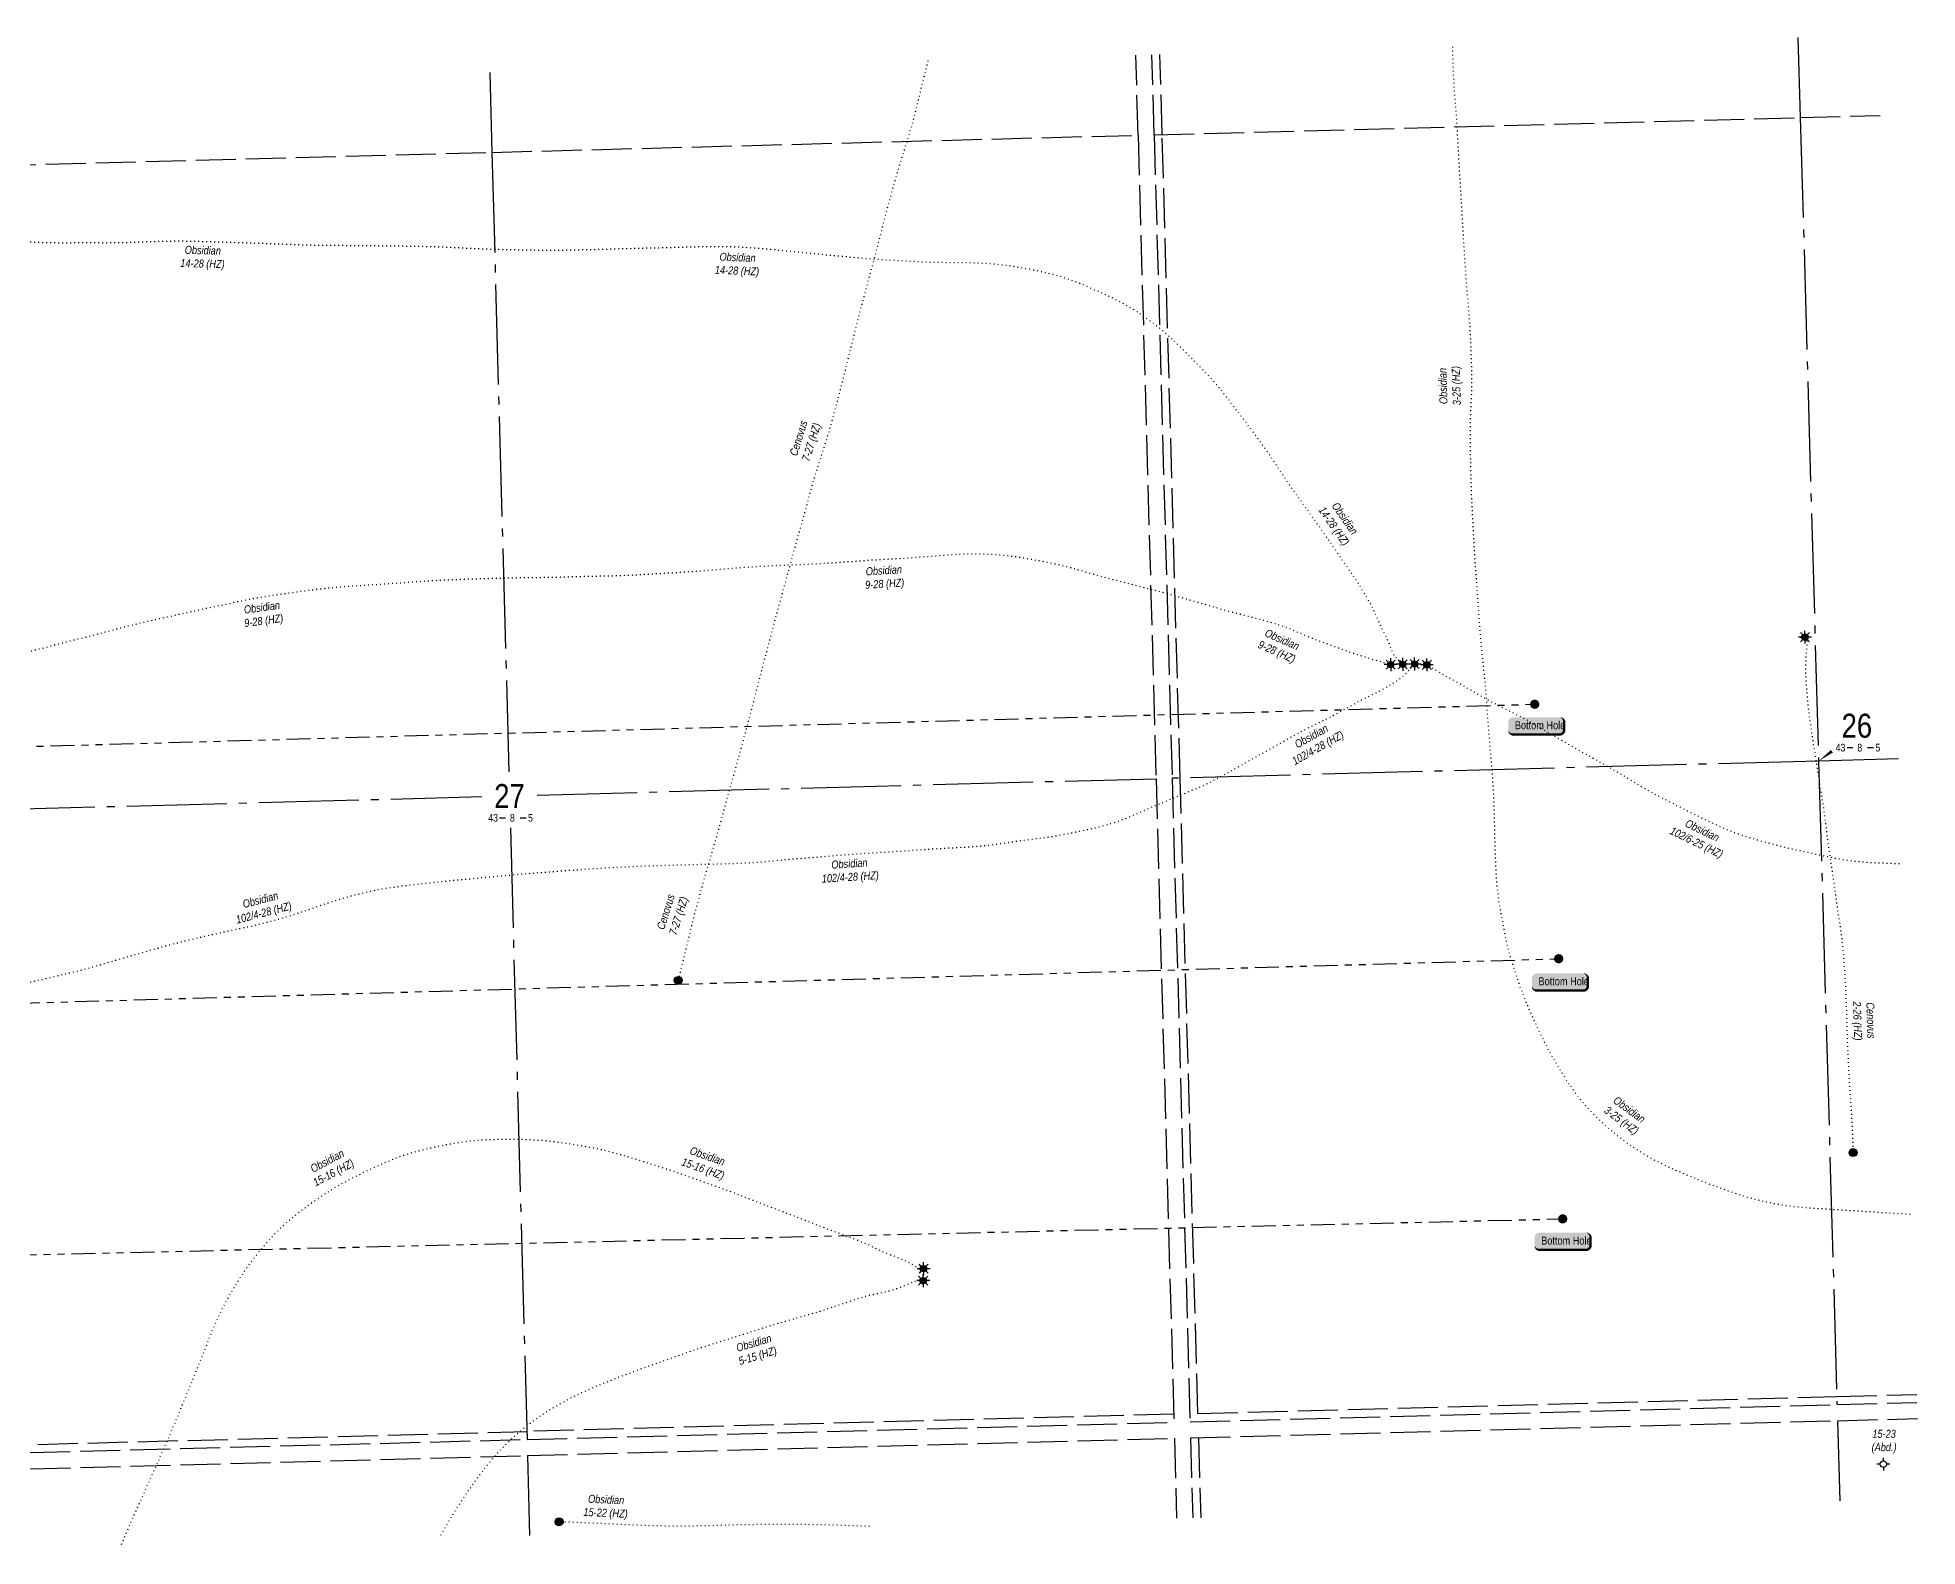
# Model space of a CAD drawing. Extents: x 621399 to 636927, y 5840575 to 5849274.
# Drawn here: x 629248 to 631597, y 5843585 to 5845470 of the extents above; entities that cross this region are included whole.
import ezdxf
from ezdxf.enums import TextEntityAlignment as Align

# ---------------------------------------------------------------- set-up
doc = ezdxf.new("R2010")
doc.units = 0
doc.header["$LTSCALE"] = 5
for name, pattern in [('foc-DOT', [1, 0.2, -0.8]), ('foc-DRILLPATH', [14.75, 6, -1.75, 1.75, -1.75, 1.75, -1.75]), ('foc-QUARTERLINE', [33, 25, -3, 2, -3]), ('foc-UNSURVEYED', [12.5, 10, -2.5])]:
    doc.linetypes.add(name, pattern=pattern)
for name, color, linetype in [('10', 1, 'Continuous'), ('9', 3, 'Continuous'), ('AS-DRILL', 8, 'foc-DOT'), ('AS-DRILL-T', 8, 'Continuous'), ('C-WS-S', 8, 'Continuous'), ('CG-NOTES', 7, 'Continuous'), ('F-WS-S', 8, 'Continuous'), ('L-MON', 1, 'Continuous'), ('L-QSEC', 8, 'foc-QUARTERLINE'), ('L-SECLBL', 7, 'Continuous'), ('L-USEC', 7, 'foc-UNSURVEYED'), ('P-PDRILLPATH', 12, 'foc-DRILLPATH')]:
    doc.layers.add(name, color=color, linetype=linetype)
doc.styles.add('80', font='ARIALN.TTF', dxfattribs={"height": 10})
doc.styles.add('80CG', font='ARIALN.TTF', dxfattribs={"height": 10})
doc.styles.add('80L', font='ARIALN.TTF', dxfattribs={"height": 10})
doc.styles.add('SIMPLEX', font='ARIALN.TTF')

# ---------------------------------------------------------------- blocks, each defined once
blk = doc.blocks.new('plbh')
at = {"layer": 'L-MON'}
h = blk.add_hatch(color=255, dxfattribs=at)
h.dxf.hatch_style = 1
edge = h.paths.add_edge_path()
edge.add_arc((0, 0), 1.16, 0, 360)
h = blk.add_hatch(color=256, dxfattribs=at)
h.dxf.hatch_style = 1
h.paths.add_polyline_path([(-0.96, 0, 1), (0.96, 0, 1)])
h.paths.add_polyline_path([(0.91, 0, -1), (-0.91, 0, -1)], flags=16)
h.paths.add_polyline_path([(0.45, 0, -1), (-0.45, 0, -1)], flags=0)
h = blk.add_hatch(color=256, dxfattribs=at)
h.dxf.hatch_style = 1
h.paths.add_polyline_path([(-0.45, 0, 1), (0.45, 0, 1)])
h.paths.add_polyline_path([(0.4, 0, -1), (-0.4, 0, -1)], flags=16)
at = {"layer": 'L-MON', "color": 240}
for radius in [0.96, 0.91, 0.45, 0.4]:
    blk.add_circle((0, 0), radius, dxfattribs=at)
blk = doc.blocks.new('*U66')
h = blk.add_hatch(color=255)
edge = h.paths.add_edge_path()
edge.add_line((-29, -11.5), (29, -11.5))
edge.add_arc((29, -5.5), 6, 270, 360)
edge.add_line((35, -5.5), (35, 4))
edge.add_arc((29, 4), 6, 0, 90)
edge.add_line((29, 10), (-29, 10))
edge.add_arc((-29, 4), 6, 90, 180)
edge.add_line((-35, 4), (-35, -5.5))
edge.add_arc((-29, -5.5), 6, 180, 270)
at = {"color": 14, "flags": 128}
blk.add_lwpolyline([(-29, -11.5, 3, 3, 0), (29, -11.5, 3, 3, 0.414214), (35, -5.5, 3, 3, 0), (35, 4, 3, 0, 0.414214), (29, 10, 0, 0, 0), (-29, 10, 0, 0, 0.414214), (-35, 4, 0, 0, 0), (-35, -5.5, 0, 3, 0.414214)], format="xyseb", close=True, dxfattribs=at)
at = {"color": 14, "style": '80'}
blk.add_attdef('ENTER_TEXT_001', (-26.8, -4.9), '', height=10, dxfattribs=at)
blk = doc.blocks.new('L-SECLBL')
at = {"layer": '9', "color": 7}
for p, q in [((-5.1, -27.8), (-12.3, -27.8)), ((20.7, -27.8), (13.5, -27.8))]:
    blk.add_line(p, q, dxfattribs=at)
at = {"layer": '10', "color": 2, "style": 'SIMPLEX'}
blk.add_attdef('SEC', text='', height=30, dxfattribs=at).set_placement((0, 0), align=Align.MIDDLE)
at = {"layer": '10', "color": 5, "style": '80L'}
blk.add_attdef('TWP', text='', height=9.5, dxfattribs=at).set_placement((-14.4, -27.4), align=Align.MIDDLE_RIGHT)
blk.add_attdef('RGE', text='', height=9.5, dxfattribs=at).set_placement((3.6, -27.4), align=Align.MIDDLE_CENTER)
blk.add_attdef('MER', text='', height=9.5, dxfattribs=at).set_placement((23.2, -27.4), align=Align.MIDDLE_LEFT)
blk = doc.blocks.new('BH-Existing')
at = {"layer": 'AS-DRILL-T'}
h = blk.add_hatch(color=256, dxfattribs=at)
h.dxf.hatch_style = 1
edge = h.paths.add_edge_path()
edge.add_arc((0, 0), 0.5, 0, 360)
blk.add_circle((0, 0), 0.5, dxfattribs=at)
blk = doc.blocks.new('GABD')
for p, q in [((-0.81, 0), (-1.62, 0)), ((0, 0.81), (0, 1.62)), ((1.62, 0), (0.81, 0)), ((0, -0.81), (0, -1.62))]:
    blk.add_line(p, q)
blk.add_circle((0, 0), 0.8)
blk = doc.blocks.new('GAS')
h = blk.add_hatch(color=255)
h.dxf.hatch_style = 1
edge = h.paths.add_edge_path()
edge.add_arc((0, 0), 0.9, 0, 360)
for p, q in [((-0.81, 0), (-1.62, 0)), ((-0.57, 0.57), (-1.14, 1.14)), ((0, 0.81), (0, 1.62)), ((0.57, 0.57), (1.14, 1.14)), ((1.62, 0), (0.81, 0)), ((-0.57, -0.57), (-1.14, -1.14)), ((0, -0.81), (0, -1.62)), ((1.14, -1.14), (0.57, -0.57))]:
    blk.add_line(p, q)
blk.add_circle((0, 0), 0.8)

msp = doc.modelspace()

# ---------------------------------------------------------------- linework, layer by layer
at = {"layer": 'AS-DRILL', "flags": 128}
for points in [[(631016.275, 5845458.499), (631016.4, 5845449.501), (631016.629, 5845440.254), (631016.932, 5845430.508), (631017.277, 5845421.074), (631017.744, 5845411.553), (631018.431, 5845401.998), (631019.26, 5845392.437), (631020.107, 5845382.897), (631020.875, 5845373.344), (631021.994, 5845354.117), (631022.98, 5845334.967), (631024.068, 5845315.769), (631025.178, 5845296.512), (631026.426, 5845277.299), (631027.527, 5845258.372), (631027.546, 5845258.042), (631028.556, 5845238.772), (631029.716, 5845219.516), (631030.925, 5845200.252), (631032.154, 5845181.018), (631033.552, 5845161.849), (631035.287, 5845142.769), (631036.862, 5845123.694), (631038.079, 5845104.54), (631038.942, 5845085.496), (631039.683, 5845066.209), (631040.277, 5845047.128), (631040.007, 5845027.854), (631039.153, 5845008.684), (631038.362, 5844989.426), (631038.178, 5844970.304), (631038.459, 5844950.994), (631038.779, 5844931.706), (631039.299, 5844912.413), (631040.017, 5844893.216), (631040.978, 5844873.914), (631042.047, 5844854.676), (631043.001, 5844835.605), (631044.148, 5844816.449), (631045.557, 5844797.21), (631046.964, 5844778.071), (631048.264, 5844758.819), (631049.573, 5844739.587), (631051.102, 5844720.332), (631052.89, 5844701.143), (631054.895, 5844682.06), (631056.893, 5844662.887), (631058.402, 5844643.66), (631059.657, 5844624.577), (631061.094, 5844605.439), (631062.658, 5844586.374), (631064.441, 5844567.366), (631066.008, 5844548.211), (631067.137, 5844528.974), (631067.956, 5844509.749), (631068.503, 5844490.587), (631068.902, 5844471.351), (631069.336, 5844452.266), (631070.157, 5844432.961), (631071.387, 5844413.687), (631073.532, 5844394.618), (631076.816, 5844375.59), (631080.28, 5844356.596), (631084.012, 5844337.66), (631088.976, 5844319.007), (631094.815, 5844300.948), (631101, 5844283.048), (631107.796, 5844265.485), (631115.345, 5844248.192), (631123.001, 5844231.392), (631131.428, 5844214.183), (631140.469, 5844197.561), (631149.91, 5844181.36), (631159.922, 5844165.444), (631170.63, 5844150.117), (631182.489, 5844135.471), (631195.394, 5844121.724), (631209.155, 5844108.891), (631223.816, 5844096.822), (631239.003, 5844085.647), (631255.05, 5844075.196), (631271.504, 5844066.006), (631288.449, 5844057.87), (631305.707, 5844050.393), (631323.209, 5844043.162), (631340.961, 5844036.278), (631358.694, 5844029.734), (631376.585, 5844023.634), (631394.549, 5844018.536), (631413.09, 5844014.275), (631431.455, 5844010.999), (631449.962, 5844008.757), (631468.878, 5844007.336), (631487.785, 5844006.196), (631506.433, 5844005.048), (631525.003, 5844003.828), (631543.581, 5844002.639), (631562.189, 5844001.5), (631580.836, 5844000.362), (631589.931, 5843999.771)], [(630360.76, 5845441.08), (630358.889, 5845433.467), (630356.618, 5845424.143), (630354.355, 5845414.919), (630352.079, 5845405.805), (630349.816, 5845396.58), (630347.553, 5845387.356), (630345.318, 5845378.223), (630343.004, 5845369.017), (630340.442, 5845359.765), (630337.763, 5845350.76), (630334.976, 5845341.682), (630332.128, 5845332.612), (630329.301, 5845323.553), (630326.518, 5845314.685), (630323.67, 5845305.635), (630320.983, 5845296.53), (630318.381, 5845287.297), (630315.833, 5845278.255), (630313.308, 5845269.094), (630310.803, 5845259.933), (630308.329, 5845250.753), (630305.924, 5845241.566), (630303.503, 5845232.277), (630301.137, 5845223.18), (630298.773, 5845213.983), (630296.419, 5845204.777), (630294.035, 5845195.579), (630291.601, 5845186.401), (630289.127, 5845177.231), (630286.682, 5845168.052), (630284.208, 5845158.882), (630281.683, 5845149.721), (630279.208, 5845140.551), (630276.754, 5845131.372), (630274.36, 5845122.185), (630272.006, 5845112.978), (630269.652, 5845103.781), (630267.329, 5845094.586), (630265.073, 5845085.472), (630262.792, 5845076.147), (630260.536, 5845067.033), (630258.233, 5845057.818), (630255.92, 5845048.603), (630253.586, 5845039.397), (630251.212, 5845030.2), (630248.808, 5845021.012), (630246.394, 5845011.824), (630243.997, 5845002.736), (630241.513, 5844993.566), (630238.935, 5844984.533), (630236.208, 5844975.437), (630233.441, 5844966.349), (630230.624, 5844957.27), (630227.736, 5844948.219), (630224.848, 5844939.178), (630221.997, 5844930.219), (630219.112, 5844921.068), (630216.385, 5844911.971), (630213.828, 5844902.919), (630211.323, 5844893.759), (630208.858, 5844884.589), (630206.374, 5844875.419), (630203.809, 5844866.267), (630201.294, 5844857.106), (630198.773, 5844848.155), (630196.147, 5844839.031), (630193.582, 5844829.889), (630191.098, 5844820.719), (630188.633, 5844811.56), (630186.118, 5844802.409), (630183.57, 5844793.367), (630181.014, 5844784.225), (630178.492, 5844774.974), (630176.014, 5844765.914), (630173.509, 5844756.764), (630171.055, 5844747.584), (630168.59, 5844738.415), (630166.123, 5844729.345), (630163.648, 5844720.176), (630161.275, 5844710.979), (630158.881, 5844701.781), (630156.406, 5844692.611), (630153.982, 5844683.423), (630151.568, 5844674.245), (630149.181, 5844665.157), (630146.78, 5844655.859), (630144.433, 5844646.763), (630142.039, 5844637.575), (630139.598, 5844628.296), (630137.173, 5844619.118), (630134.739, 5844609.949), (630132.264, 5844600.779), (630129.777, 5844591.709), (630127.282, 5844582.549), (630124.852, 5844573.581), (630122.395, 5844564.501), (630119.88, 5844555.34), (630117.315, 5844546.198), (630114.739, 5844537.066), (630112.153, 5844527.943), (630109.598, 5844518.801), (630107.093, 5844509.651), (630104.628, 5844500.481), (630102.114, 5844491.32), (630099.525, 5844482.287), (630096.882, 5844473.063), (630094.307, 5844463.921), (630091.746, 5844454.989), (630089.316, 5844446.74), (630086.647, 5844437.735), (630083.941, 5844428.639), (630081.257, 5844419.424), (630078.73, 5844410.373), (630076.225, 5844401.212), (630073.72, 5844392.062), (630071.194, 5844382.911), (630068.767, 5844373.842), (630066.476, 5844364.547), (630064.29, 5844355.435), (630062.027, 5844346.221), (630059.703, 5844337.025), (630057.439, 5844327.821), (630055.195, 5844318.638), (630052.988, 5844309.555), (630048.84, 5844291.947)], [(630954.036, 5844686.892), (630954.036, 5844686.902), (630954.373, 5844688.122), (630954.544, 5844688.476), (630955.265, 5844689.196), (630955.949, 5844689.404), (630956.568, 5844689.441), (630957.086, 5844689.175), (630957.363, 5844688.532), (630957.145, 5844687.346), (630956.772, 5844685.985), (630956.386, 5844684.695), (630955.934, 5844683.652), (630955.394, 5844683.267), (630954.714, 5844683.629), (630953.89, 5844684.527), (630953.026, 5844685.764), (630952.38, 5844687.087), (630951.975, 5844688.027), (630951.601, 5844688.897), (630951.036, 5844690.563), (630951.162, 5844691.456), (630951.906, 5844691.686), (630952.572, 5844691.484), (630953.056, 5844691.347), (630953.377, 5844691.296), (630953.584, 5844691.412), (630953.71, 5844691.565), (630953.779, 5844691.617), (630954.163, 5844691.837), (630954.251, 5844691.56), (630953.967, 5844690.962), (630953.9, 5844690.84), (630953.565, 5844690.281), (630953.175, 5844689.91), (630952.658, 5844689.776), (630952.098, 5844689.771), (630951.939, 5844689.747), (630951.869, 5844689.715), (630951.78, 5844689.692), (630951.76, 5844689.702), (630951.599, 5844689.727), (630951.275, 5844689.859), (630950.799, 5844690.096), (630950.789, 5844690.096), (630950.177, 5844690.509), (630949.43, 5844691.139), (630948.596, 5844692.007), (630947.596, 5844693.131), (630946.461, 5844694.411), (630945.211, 5844695.858), (630943.927, 5844697.504), (630942.695, 5844699.411), (630941.607, 5844701.532), (630940.676, 5844703.798), (630939.717, 5844706.353), (630938.662, 5844709.126), (630937.459, 5844712.185), (630936.1, 5844715.449), (630935.503, 5844716.814), (630934.579, 5844718.829), (630932.896, 5844722.235), (630931.072, 5844725.727), (630929.193, 5844729.368), (630927.297, 5844733.268), (630925.434, 5844737.43), (630923.585, 5844741.822), (630921.6, 5844746.46), (630919.408, 5844751.302), (630917.045, 5844756.211), (630914.416, 5844761.332), (630911.544, 5844766.576), (630908.448, 5844771.955), (630905.085, 5844777.576), (630901.499, 5844783.332), (630897.627, 5844789.289), (630893.612, 5844795.343), (630889.342, 5844801.621), (630884.897, 5844808.043), (630880.318, 5844814.632), (630875.727, 5844821.291), (630871.153, 5844828.05), (630866.558, 5844834.859), (630861.85, 5844841.755), (630857.083, 5844848.639), (630852.255, 5844855.571), (630847.315, 5844862.55), (630842.295, 5844869.518), (630837.183, 5844876.573), (630834.223, 5844880.644), (630831.917, 5844883.803), (630828.187, 5844888.945), (630819.149, 5844901.736), (630818.264, 5844903.012), (630813.972, 5844909.329), (630808.878, 5844916.865), (630803.75, 5844924.509), (630798.495, 5844932.421), (630793.219, 5844940.351), (630787.927, 5844948.161), (630782.434, 5844955.986), (630776.823, 5844963.758), (630771.171, 5844971.518), (630765.481, 5844979.268), (630759.792, 5844986.928), (630754.005, 5844994.544), (630748.271, 5845002.033), (630742.433, 5845009.658), (630736.586, 5845017.273), (630730.769, 5845024.899), (630724.802, 5845032.471), (630718.606, 5845039.687), (630712.092, 5845046.774), (630705.483, 5845053.729), (630698.875, 5845060.593), (630692.178, 5845067.465), (630685.453, 5845074.226), (630678.599, 5845080.974), (630671.705, 5845087.701), (630664.848, 5845094.198), (630657.622, 5845100.626), (630650.223, 5845106.779), (630642.732, 5845112.659), (630635.013, 5845118.453), (630627.151, 5845123.984), (630619.238, 5845129.202), (630611.09, 5845134.205), (630602.72, 5845138.911), (630594.22, 5845143.263), (630585.588, 5845147.292), (630576.799, 5845151.237), (630568.02, 5845155.162), (630559.224, 5845158.976), (630550.452, 5845162.641), (630541.634, 5845166.175), (630532.562, 5845169.442), (630523.473, 5845172.248), (630514.193, 5845174.729), (630504.891, 5845176.919), (630495.574, 5845178.889), (630486.262, 5845180.688), (630476.783, 5845182.384), (630467.337, 5845183.97), (630457.787, 5845185.333), (630438.607, 5845187.307), (630419.374, 5845188.279), (630400.307, 5845188.635), (630381.258, 5845188.732), (630362.081, 5845189.106), (630342.807, 5845190.087), (630323.682, 5845191.152), (630304.497, 5845192.165), (630285.503, 5845193.554), (630266.232, 5845195.196), (630247.277, 5845196.955), (630228.049, 5845198.858), (630208.822, 5845200.731), (630189.822, 5845202.68), (630170.756, 5845204.517), (630151.723, 5845206.214), (630132.519, 5845207.617), (630113.531, 5845208.396), (630094.538, 5845208.625), (630074.707, 5845208.39), (630055.584, 5845207.855), (630036.592, 5845207.293), (630017.318, 5845206.823), (629998.221, 5845206.479), (629979.037, 5845205.982), (629959.988, 5845205.328), (629940.654, 5845204.827), (629921.526, 5845204.482), (629902.291, 5845204.063), (629882.987, 5845203.943), (629863.721, 5845204.264), (629844.475, 5845204.606), (629825.236, 5845205.048), (629805.984, 5845205.629), (629786.834, 5845206.474), (629767.6, 5845207.466), (629748.432, 5845208.239), (629729.191, 5845208.761), (629710.045, 5845209.126), (629690.73, 5845209.405), (629671.568, 5845209.589), (629652.356, 5845209.772), (629633.084, 5845209.982), (629613.874, 5845210.065), (629594.671, 5845210.298), (629575.419, 5845210.869), (629556.192, 5845211.611), (629537.206, 5845212.31), (629518.091, 5845212.965), (629499.157, 5845213.615), (629480.726, 5845214.159), (629462.093, 5845214.747), (629443.403, 5845215.254), (629424.589, 5845215.507), (629405.877, 5845215.313), (629387.097, 5845214.707), (629368.431, 5845213.944), (629349.45, 5845213.362), (629330.584, 5845213.314), (629312.005, 5845213.413), (629293.07, 5845213.333), (629274.625, 5845213.276), (629255.618, 5845213.624), (629236.641, 5845214.393), (629218.013, 5845215.542), (629199.246, 5845217.036), (629180.655, 5845218.666), (629161.802, 5845220.389), (629143.052, 5845221.994), (629124.076, 5845223.444), (629105.471, 5845224.483), (629086.686, 5845225.557), (629068.036, 5845226.795), (629049.169, 5845227.537), (629030.553, 5845227.885), (629012.035, 5845228.287), (628993.191, 5845228.569), (628974.194, 5845228.557), (628955.727, 5845228.2), (628936.94, 5845227.813), (628918.265, 5845227.75), (628899.66, 5845227.699), (628880.727, 5845227.178), (628861.927, 5845226.192), (628843.138, 5845225.145), (628824.149, 5845224.483), (628805.191, 5845224.152), (628786.498, 5845224.009), (628767.484, 5845224.276), (628747.36, 5845224.894), (628729.372, 5845225.33), (628710.177, 5845225.623), (628691.178, 5845226.071), (628672.068, 5845226.937), (628652.931, 5845228.032), (628633.739, 5845228.975), (628614.478, 5845229.876), (628595.218, 5845230.728), (628576.07, 5845231.512), (628557.065, 5845232.19), (628537.79, 5845232.461), (628518.585, 5845232.403), (628499.415, 5845232.507), (628480.4, 5845232.805), (628461.082, 5845232.854), (628441.838, 5845232.726), (628422.955, 5845232.977), (628403.861, 5845233.593), (628384.849, 5845234.171), (628365.728, 5845234.676), (628346.451, 5845235.067), (628327.443, 5845235.485), (628308.21, 5845236.077), (628288.986, 5845236.709), (628269.811, 5845237.363), (628250.548, 5845237.954), (628231.295, 5845238.545), (628212.047, 5845239.337), (628192.938, 5845240.163), (628173.63, 5845240.923), (628154.372, 5845241.694), (628135.07, 5845242.284), (628115.771, 5845242.695), (628096.652, 5845242.799), (628078.131, 5845242.637)], [(630939.049, 5844686.488), (630939.059, 5844686.488), (630939.61, 5844686.453), (630940.496, 5844686.277), (630941.03, 5844685.751), (630940.967, 5844684.759), (630940.624, 5844683.749), (630939.853, 5844683.008), (630938.679, 5844682.787), (630937.56, 5844683.467), (630937.242, 5844684.139), (630937.574, 5844684.458), (630938.034, 5844684.83), (630938.515, 5844685.163), (630939, 5844685.346), (630939.607, 5844685.473), (630940.399, 5844685.784), (630940.685, 5844685.932), (630941.11, 5844686.103), (630941.438, 5844686.212), (630942.719, 5844686.567), (630943.047, 5844686.266), (630942.488, 5844685.47), (630942.023, 5844684.908), (630941.559, 5844684.325), (630941.123, 5844683.773), (630940.713, 5844683.402), (630940.389, 5844683.173), (630940.222, 5844683.059), (630940.193, 5844683.018), (630940.173, 5844683.017), (630940.104, 5844682.975), (630939.491, 5844683.099), (630938.675, 5844683.687), (630938.081, 5844684.561), (630937.458, 5844685.405), (630937.365, 5844685.522), (630937.241, 5844685.659), (630937.211, 5844685.678), (630936.905, 5844685.89), (630936.194, 5844686.281), (630935.241, 5844686.746), (630935.059, 5844686.821), (630933.59, 5844687.491), (630931.849, 5844688.265), (630929.896, 5844689.102), (630927.763, 5844689.925), (630925.473, 5844690.624), (630923.046, 5844691.209), (630920.48, 5844691.8), (630917.629, 5844692.513), (630914.544, 5844693.41), (630911.255, 5844694.452), (630907.762, 5844695.628), (630904.178, 5844696.832), (630900.485, 5844698.013), (630896.763, 5844699.134), (630895.644, 5844699.463), (630892.911, 5844700.3), (630888.904, 5844701.613), (630884.763, 5844703.062), (630880.449, 5844704.636), (630876.164, 5844706.251), (630871.95, 5844707.828), (630867.819, 5844709.318), (630863.627, 5844710.805), (630859.223, 5844712.387), (630854.473, 5844714.16), (630849.42, 5844716.054), (630844.095, 5844718.042), (630838.899, 5844720.042), (630833.506, 5844722.308), (630827.878, 5844724.777), (630822.036, 5844727.341), (630815.863, 5844729.965), (630809.393, 5844732.502), (630802.606, 5844734.9), (630795.42, 5844737.227), (630787.886, 5844739.495), (630780.125, 5844741.687), (630772.104, 5844743.832), (630764.005, 5844745.914), (630755.805, 5844748.014), (630747.556, 5844750.123), (630739.325, 5844752.272), (630731.06, 5844754.57), (630722.469, 5844757.099), (630721.611, 5844757.356), (630718.909, 5844758.164), (630701.918, 5844763.138), (630699.69, 5844763.778), (630692.714, 5844765.771), (630683.691, 5844768.379), (630674.597, 5844771.005), (630665.515, 5844773.541), (630656.375, 5844776.006), (630647.227, 5844778.4), (630638.242, 5844780.699), (630629.045, 5844783.062), (630619.817, 5844785.464), (630610.609, 5844787.857), (630601.342, 5844790.248), (630592.054, 5844792.639), (630582.745, 5844795.059), (630573.545, 5844797.542), (630564.291, 5844800.174), (630555.084, 5844802.917), (630545.867, 5844805.629), (630536.676, 5844808.143), (630527.351, 5844810.432), (630517.932, 5844812.509), (630508.477, 5844814.415), (630499.046, 5844816.192), (630489.566, 5844817.907), (630480.029, 5844819.531), (630470.466, 5844821.004), (630461.018, 5844822.27), (630451.428, 5844823.272), (630441.835, 5844823.973), (630432.33, 5844824.428), (630422.8, 5844824.651), (630413.137, 5844824.631), (630403.601, 5844824.354), (630394.012, 5844823.805), (630375.054, 5844822.384), (630355.844, 5844820.996), (630336.655, 5844819.608), (630317.441, 5844818.38), (630308.179, 5844817.941), (630289.183, 5844816.788), (630270.703, 5844815.44), (630252.03, 5844814.197), (630233.247, 5844812.92), (630214.48, 5844811.804), (630195.772, 5844811.11), (630177.124, 5844810.447), (630158.692, 5844809.511), (630139.706, 5844808.349), (630120.897, 5844806.971), (630102.133, 5844805.385), (630083.626, 5844803.916), (630064.747, 5844802.477), (630045.795, 5844801.186), (630026.896, 5844800.147), (630008.229, 5844799.063), (629989.243, 5844797.922), (629970.553, 5844797.288), (629951.706, 5844796.94), (629932.891, 5844796.483), (629914.189, 5844795.949), (629895.376, 5844795.422), (629876.727, 5844795.119), (629857.887, 5844794.882), (629838.629, 5844794.553), (629819.565, 5844794.059), (629801.563, 5844793.524), (629782.731, 5844792.996), (629763.872, 5844792.308), (629745.032, 5844791.32), (629726.576, 5844790.183), (629707.983, 5844788.911), (629689.174, 5844787.534), (629670.501, 5844786.281), (629651.546, 5844785.09), (629632.764, 5844783.813), (629613.99, 5844782.207), (629595.131, 5844780.038), (629576.508, 5844777.676), (629557.661, 5844775.097), (629538.612, 5844772.223), (629519.778, 5844769.134), (629500.831, 5844765.442), (629482.102, 5844761.406), (629463.401, 5844757.501), (629444.493, 5844753.47), (629425.848, 5844749.306), (629407.144, 5844745.111), (629388.381, 5844740.894), (629369.771, 5844736.571), (629351.211, 5844731.84), (629332.707, 5844726.919), (629313.981, 5844722.093), (629295.36, 5844717.42), (629276.651, 5844712.654), (629258.126, 5844707.763), (629239.637, 5844703.013), (629221.194, 5844698.425), (629202.677, 5844693.634), (629184.054, 5844688.651), (629165.595, 5844683.532), (629147.073, 5844678.531), (629128.469, 5844673.998), (629109.743, 5844669.492), (629091.25, 5844664.912), (629072.656, 5844660.37), (629054.003, 5844655.755), (629035.539, 5844651.206), (629016.93, 5844646.463), (628998.406, 5844641.542), (628979.773, 5844636.929), (628961.236, 5844632.498), (628942.817, 5844627.77), (628924.143, 5844622.835), (628905.959, 5844617.913), (628887.346, 5844612.93), (628868.82, 5844608.109), (628850.208, 5844603.106), (628831.715, 5844598.116), (628813.095, 5844593.043), (628794.766, 5844587.927), (628776.211, 5844582.685), (628757.74, 5844577.276), (628739.19, 5844572.204), (628720.593, 5844567.382), (628701.971, 5844562.378), (628683.411, 5844557.286), (628664.995, 5844552.098), (628649.723, 5844547.505), (628630.658, 5844541.469)], [(631456.693, 5844720.834), (631456.772, 5844720.516), (631456.906, 5844719.969), (631456.966, 5844719.621), (631456.828, 5844719.157), (631456.529, 5844718.769), (631456.284, 5844718.582), (631455.953, 5844718.593), (631455.659, 5844718.745), (631455.566, 5844718.843), (631455.431, 5844718.669), (631454.994, 5844718.187), (631454.205, 5844717.755), (631453.464, 5844717.425), (631453.03, 5844717.193), (631452.699, 5844717.224), (631452.623, 5844717.462), (631452.284, 5844718.154), (631451.487, 5844719.132), (631451.324, 5844719.998), (631451.806, 5844720.662), (631452.474, 5844721.11), (631453.241, 5844721.601), (631454.157, 5844722.126), (631455.133, 5844722.662), (631455.96, 5844723.145), (631456.652, 5844723.454), (631457.185, 5844723.738), (631457.442, 5844723.825), (631457.563, 5844723.798), (631457.734, 5844723.763), (631457.901, 5844723.517), (631458.098, 5844722.873), (631458.377, 5844721.83), (631458.716, 5844720.398), (631458.955, 5844718.564), (631459.087, 5844716.297), (631459.129, 5844713.617), (631459.053, 5844710.524), (631458.83, 5844706.937), (631458.469, 5844702.875), (631458.061, 5844698.363), (631457.716, 5844693.361), (631457.51, 5844688.064), (631457.443, 5844682.39), (631457.499, 5844676.609), (631457.735, 5844670.133), (631458.039, 5844663.339), (631458.495, 5844656.069), (631459.103, 5844648.383), (631459.872, 5844640.33), (631460.816, 5844632.043), (631461.877, 5844623.508), (631463.032, 5844614.827), (631464.275, 5844605.887), (631465.605, 5844597.019), (631467.056, 5844587.755), (631468.521, 5844578.362), (631469.997, 5844568.908), (631471.49, 5844559.565), (631473.036, 5844550.143), (631474.582, 5844540.692), (631476.095, 5844531.359), (631477.622, 5844521.847), (631479.13, 5844512.334), (631479.986, 5844506.605), (631482.192, 5844489.759), (631483.414, 5844479.348), (631484.079, 5844473.984), (631485.338, 5844464.455), (631486.678, 5844454.847), (631488.089, 5844445.212), (631489.519, 5844435.627), (631490.895, 5844426.161), (631492.296, 5844416.545), (631493.686, 5844406.939), (631494.967, 5844397.301), (631496.265, 5844387.802), (631497.634, 5844378.216), (631499.114, 5844368.652), (631500.511, 5844359.887), (631502, 5844349.613), (631503.149, 5844340.031), (631504.096, 5844330.543), (631504.907, 5844320.901), (631505.609, 5844311.217), (631506.301, 5844301.562), (631506.83, 5844292.003), (631507.322, 5844282.303), (631507.734, 5844272.63), (631508.075, 5844262.986), (631508.476, 5844253.323), (631508.779, 5844243.608), (631508.981, 5844233.91), (631509.264, 5844224.204), (631509.647, 5844214.501), (631510.058, 5844204.828), (631510.481, 5844195.126), (631510.933, 5844185.455), (631511.421, 5844175.905), (631511.973, 5844166.216), (631512.565, 5844156.539), (631513.198, 5844146.842), (631513.9, 5844137.157), (631514.563, 5844127.452), (631515.134, 5844117.804), (631515.636, 5844108.124), (631516.107, 5844097.743), (631516.819, 5844076.803)], [(630969.023, 5844687.296), (630969.023, 5844687.306), (630969.146, 5844687.559), (630969.394, 5844688.016), (630971.016, 5844688.34), (630971.761, 5844688.15), (630972.639, 5844687.503), (630972.647, 5844686.463), (630971.918, 5844685.663), (630971.163, 5844685.093), (630970.295, 5844685.019), (630969.695, 5844685.363), (630969.762, 5844686.235), (630970.077, 5844686.784), (630970.287, 5844686.78), (630970.429, 5844686.744), (630970.541, 5844686.647), (630970.722, 5844686.251), (630970.801, 5844685.913), (630970.857, 5844685.675), (630970.773, 5844685.462), (630970.598, 5844685.278), (630970.487, 5844685.305), (630970.368, 5844685.632), (630970.247, 5844686.068), (630970.082, 5844686.594), (630969.764, 5844687.276), (630969.596, 5844687.582), (630969.386, 5844687.926), (630969.009, 5844688.576), (630968.485, 5844689.082), (630967.816, 5844689.414), (630967.1, 5844689.605), (630966.99, 5844689.612), (630966.912, 5844689.55), (630966.902, 5844689.53), (630966.866, 5844689.399), (630966.834, 5844689.098), (630966.736, 5844688.645), (630966.736, 5844688.635), (630966.552, 5844688.03), (630966.233, 5844687.261), (630965.719, 5844686.307), (630965.01, 5844685.147), (630964.177, 5844683.754), (630963.231, 5844682.118), (630962.109, 5844680.317), (630960.729, 5844678.429), (630959.062, 5844676.424), (630957.078, 5844674.339), (630954.834, 5844672.208), (630952.291, 5844670.069), (630949.418, 5844667.941), (630946.273, 5844665.845), (630945.093, 5844665.093), (630942.859, 5844663.702), (630939.229, 5844661.444), (630935.421, 5844659.1), (630931.333, 5844656.729), (630926.994, 5844654.392), (630922.505, 5844652.07), (630917.777, 5844649.712), (630912.85, 5844647.298), (630907.658, 5844644.707), (630902.262, 5844641.911), (630896.66, 5844638.919), (630890.863, 5844635.791), (630884.917, 5844632.58), (630878.924, 5844629.267), (630872.734, 5844625.829), (630866.365, 5844622.396), (630859.705, 5844618.966), (630852.904, 5844615.561), (630846.093, 5844612.166), (630839.045, 5844608.645), (630831.96, 5844605.043), (630824.926, 5844601.392), (630817.658, 5844597.495), (630810.354, 5844593.466), (630803.013, 5844589.327), (630795.78, 5844585.241), (630788.291, 5844581.008), (630780.753, 5844576.753), (630773.037, 5844572.423), (630765.232, 5844568.071), (630757.457, 5844563.68), (630751.358, 5844560.225), (630750.116, 5844559.531), (630738.341, 5844552.881), (630735.188, 5844551.096), (630732.695, 5844549.688), (630730.488, 5844548.438), (630722.503, 5844544.051), (630714.344, 5844539.84), (630705.948, 5844535.852), (630697.506, 5844532.103), (630688.852, 5844528.429), (630680.137, 5844524.773), (630671.441, 5844521.167), (630662.636, 5844517.539), (630653.901, 5844513.912), (630645.066, 5844510.242), (630636.224, 5844506.483), (630627.416, 5844502.584), (630618.579, 5844498.645), (630609.836, 5844494.928), (630600.826, 5844491.474), (630591.755, 5844488.408), (630582.607, 5844485.621), (630573.451, 5844483.123), (630564.097, 5844480.9), (630554.658, 5844478.905), (630545.306, 5844476.982), (630535.995, 5844475.061), (630526.67, 5844473.249), (630517.14, 5844471.642), (630498.155, 5844468.979), (630479.035, 5844466.473), (630459.911, 5844463.777), (630440.878, 5844461.053), (630421.924, 5844459.061), (630402.849, 5844457.877), (630383.63, 5844456.859), (630364.373, 5844455.729), (630345.142, 5844454.421), (630325.91, 5844453.112), (630306.766, 5844451.896), (630287.551, 5844450.708), (630268.336, 5844449.499), (630249.208, 5844448.043), (630230.066, 5844446.407), (630210.922, 5844444.801), (630191.956, 5844443.279), (630172.884, 5844441.604), (630153.854, 5844439.861), (630134.645, 5844438.453), (630115.491, 5844437.607), (630096.268, 5844437.088), (630077.134, 5844436.603), (630057.941, 5844436.105), (630038.679, 5844435.546), (630019.637, 5844434.983), (630000.457, 5844434.356), (629981.421, 5844433.573), (629962.193, 5844432.514), (629942.951, 5844431.225), (629923.739, 5844429.897), (629904.648, 5844428.562), (629885.549, 5844427.167), (629866.385, 5844425.59), (629847.191, 5844423.982), (629828.068, 5844422.356), (629809.068, 5844420.604), (629789.742, 5844418.712), (629770.565, 5844416.865), (629751.39, 5844414.948), (629732.217, 5844412.92), (629713.187, 5844410.817), (629694.255, 5844408.396), (629675.202, 5844405.301), (629656.471, 5844401.365), (629637.99, 5844396.695), (629619.838, 5844391.324), (629601.595, 5844385.251), (629583.536, 5844379.052), (629565.373, 5844372.96), (629546.948, 5844367.352), (629528.391, 5844362.54), (629509.649, 5844358.283), (629491.06, 5844354.261), (629472.224, 5844350.172), (629453.549, 5844346.007), (629434.822, 5844341.561), (629416.579, 5844336.968), (629398.396, 5844332.006), (629380.329, 5844326.847), (629362.361, 5844321.681), (629344.475, 5844316.467), (629326.571, 5844311.183), (629308.504, 5844306.034), (629290.369, 5844301.504), (629272.059, 5844297.179), (629253.958, 5844292.87), (629235.453, 5844288.75), (629217.007, 5844285.001), (629198.452, 5844281.59), (629179.967, 5844278.191), (629161.81, 5844274.51), (629143.355, 5844270.341), (629125.43, 5844265.487), (629107.404, 5844259.869), (629089.606, 5844253.987), (629072.422, 5844247.972), (629054.081, 5844241.465), (629036.491, 5844235.649), (629018.33, 5844229.888), (629000.574, 5844224.287), (628982.483, 5844218.518), (628964.778, 5844212.549), (628947.286, 5844206.425), (628929.475, 5844200.313), (628912.177, 5844194.405), (628894.319, 5844188.171), (628876.388, 5844182.016), (628858.41, 5844176.129), (628840.35, 5844170.351), (628822.29, 5844164.512), (628804.448, 5844158.789), (628786.452, 5844152.842), (628768.477, 5844146.475), (628750.836, 5844140.318), (628733.146, 5844134.879), (628714.794, 5844129.893), (628696.381, 5844124.925), (628677.81, 5844119.902), (628659.231, 5844115.17), (628640.647, 5844110.608), (628622.429, 5844105.825), (628603.792, 5844100.661), (628585.284, 5844095.51), (628566.778, 5844090.66), (628548.024, 5844086.073), (628529.33, 5844081.518), (628510.661, 5844076.793), (628492.101, 5844071.721), (628473.773, 5844066.575), (628455.405, 5844061.428), (628437, 5844056.151), (628418.431, 5844050.668), (628400.095, 5844045.102), (628381.713, 5844039.725), (628363.087, 5844034.881), (628344.441, 5844030.387), (628325.733, 5844025.982), (628307.008, 5844021.445), (628288.423, 5844016.563), (628269.942, 5844011.513), (628251.544, 5844006.365), (628233.269, 5844001.121), (628214.773, 5843995.911), (628196.506, 5843990.727), (628177.984, 5843985.366), (628159.663, 5843979.96), (628141.219, 5843974.271), (628122.86, 5843968.444), (628104.539, 5843962.648), (628086.07, 5843957.529), (628067.333, 5843953.102), (628048.806, 5843948.642), (628030.158, 5843943.887), (628011.511, 5843939.073), (627993.177, 5843934.127), (627974.76, 5843928.949), (627956.16, 5843923.886), (627937.619, 5843918.835), (627919.199, 5843913.376), (627900.808, 5843907.609), (627882.471, 5843901.673), (627864.274, 5843895.41), (627846.415, 5843888.806), (627828.608, 5843881.794), (627810.937, 5843874.515), (627808.257, 5843873.393), (627784.279, 5843863.343)], [(630984.251, 5844686.26), (630983.949, 5844686.361), (630983.17, 5844686.671), (630982.036, 5844686.8), (630981.261, 5844686.249), (630980.905, 5844685.719), (630980.366, 5844685.655), (630979.76, 5844685.888), (630979.855, 5844686.431), (630980.382, 5844687.316), (630980.816, 5844688.258), (630980.953, 5844688.762), (630981.004, 5844689.083), (630981.002, 5844689.523), (630981.188, 5844689.698), (630981.672, 5844689.191), (630982.041, 5844688.841), (630982.358, 5844688.589), (630982.606, 5844688.296), (630982.71, 5844688.159), (630982.764, 5844688.36), (630982.762, 5844688.81), (630982.777, 5844689.371), (630983.262, 5844689.194), (630983.965, 5844688.343), (630984.344, 5844687.643), (630984.501, 5844687.017), (630984.397, 5844686.444), (630984.009, 5844685.963), (630983.912, 5844685.86), (630983.865, 5844685.749), (630983.95, 5844685.581), (630984.237, 5844685.299), (630984.757, 5844684.943), (630985.509, 5844684.523), (630986.481, 5844684.079), (630987.664, 5844683.621), (630988.987, 5844683.136), (630990.464, 5844682.526), (630992.097, 5844681.709), (630993.976, 5844680.64), (630996.092, 5844679.346), (630998.421, 5844677.918), (631001.004, 5844676.368), (631003.728, 5844674.76), (631006.584, 5844673.097), (631009.632, 5844671.368), (631012.912, 5844669.566), (631016.485, 5844667.621), (631020.313, 5844665.554), (631024.292, 5844663.39), (631028.395, 5844661.12), (631032.48, 5844658.779), (631036.698, 5844656.312), (631041.201, 5844653.642), (631045.97, 5844650.77), (631051.115, 5844647.687), (631056.562, 5844644.553), (631062.268, 5844641.436), (631068.022, 5844638.4), (631074.098, 5844635.262), (631080.285, 5844632.118), (631086.623, 5844628.968), (631093.152, 5844625.732), (631099.806, 5844622.35), (631106.534, 5844618.78), (631113.278, 5844615.011), (631120.098, 5844611.033), (631127.051, 5844606.949), (631134.156, 5844602.769), (631135.864, 5844601.765), (631141.413, 5844598.513), (631148.701, 5844594.228), (631155.846, 5844590.059), (631157.767, 5844588.95), (631163.203, 5844585.826), (631170.721, 5844581.547), (631178.35, 5844577.251), (631185.917, 5844573.003), (631193.636, 5844568.669), (631201.446, 5844564.318), (631210.273, 5844559.374), (631227.461, 5844549.294), (631228.854, 5844548.451), (631236.512, 5844543.806), (631244.423, 5844539.057), (631252.152, 5844534.384), (631259.947, 5844529.832), (631268.071, 5844525.35), (631276.27, 5844521.019), (631284.548, 5844516.76), (631292.906, 5844512.504), (631301.516, 5844508.165), (631309.803, 5844503.927), (631326.647, 5844495.487), (631343.533, 5844487.309), (631343.594, 5844487.271), (631360.846, 5844479.643), (631378.768, 5844473.124), (631397.094, 5844467.586), (631415.182, 5844462.721), (631433.466, 5844457.992), (631451.949, 5844453.689), (631470.401, 5844449.765), (631488.834, 5844445.84), (631507.451, 5844442.48), (631526.331, 5844440.138), (631545.089, 5844438.993), (631563.901, 5844438.41), (631577.441, 5844437.859)], [(630355.4, 5843931.763), (630355.245, 5843931.569), (630354.816, 5843931.147), (630354.509, 5843931.049), (630354.127, 5843931.118), (630353.636, 5843931.165), (630353.131, 5843931.342), (630352.79, 5843931.723), (630352.405, 5843932.293), (630352.072, 5843932.774), (630352.137, 5843932.966), (630352.57, 5843932.857), (630353.127, 5843932.582), (630353.593, 5843932.365), (630353.834, 5843932.361), (630353.814, 5843932.711), (630353.792, 5843933.17), (630353.803, 5843933.501), (630353.798, 5843933.681), (630353.751, 5843934.33), (630353.684, 5843934.938), (630353.591, 5843935.446), (630353.4, 5843935.831), (630353.169, 5843935.864), (630353.171, 5843935.444), (630353.348, 5843934.819), (630353.504, 5843934.193), (630353.722, 5843933.528), (630354, 5843932.876), (630354.246, 5843932.262), (630354.401, 5843931.706), (630354.464, 5843931.228), (630354.406, 5843930.786), (630354.206, 5843930.41), (630353.915, 5843930.072), (630353.535, 5843930.072), (630353.117, 5843930.361), (630352.671, 5843930.599), (630352.203, 5843930.867), (630351.705, 5843931.154), (630351.141, 5843931.318), (630350.86, 5843931.321), (630350.731, 5843931.297), (630350.571, 5843931.283), (630350.289, 5843931.366), (630349.833, 5843931.583), (630349.243, 5843931.938), (630348.509, 5843932.448), (630347.682, 5843933.086), (630346.752, 5843933.822), (630345.59, 5843934.631), (630344.136, 5843935.492), (630342.42, 5843936.446), (630340.522, 5843937.476), (630338.483, 5843938.532), (630336.283, 5843939.603), (630333.902, 5843940.72), (630331.249, 5843941.929), (630328.353, 5843943.242), (630325.205, 5843944.608), (630321.837, 5843945.988), (630318.289, 5843947.363), (630314.579, 5843948.794), (630310.706, 5843950.331), (630306.68, 5843952.014), (630302.478, 5843953.892), (630298.082, 5843955.925), (630293.381, 5843958.139), (630288.417, 5843960.467), (630283.222, 5843962.819), (630277.869, 5843965.066), (630272.127, 5843967.323), (630266.133, 5843969.613), (630259.938, 5843971.968), (630253.531, 5843974.387), (630246.872, 5843976.849), (630240.012, 5843979.396), (630233.059, 5843982.021), (630225.821, 5843984.818), (630218.511, 5843987.703), (630211.039, 5843990.653), (630203.518, 5843993.573), (630195.876, 5843996.549), (630188.091, 5843999.591), (630180.228, 5844002.611), (630172.276, 5844005.559), (630164.214, 5844008.504), (630156.12, 5844011.538), (630148.062, 5844014.683), (630139.811, 5844017.963), (630131.52, 5844021.262), (630129.568, 5844022.04), (630118.732, 5844026.251), (630111.9, 5844028.839), (630110.101, 5844029.511), (630101.524, 5844032.662), (630092.888, 5844035.732), (630084.153, 5844038.788), (630075.337, 5844041.863), (630066.471, 5844044.987), (630057.552, 5844048.159), (630048.686, 5844051.242), (630039.621, 5844054.32), (630030.517, 5844057.327), (630021.404, 5844060.284), (630012.232, 5844063.229), (630003.182, 5844066.087), (629993.952, 5844068.941), (629984.855, 5844071.688), (629975.6, 5844074.381), (629966.258, 5844076.921), (629956.972, 5844079.283), (629947.55, 5844081.451), (629938.096, 5844083.328), (629928.598, 5844085.014), (629919.072, 5844086.589), (629909.519, 5844088.084), (629899.958, 5844089.468), (629890.593, 5844090.657), (629881.214, 5844091.616), (629871.792, 5844092.304), (629862.155, 5844092.795), (629852.494, 5844093.077), (629842.837, 5844093.208), (629833.204, 5844093.199), (629823.554, 5844093.071), (629813.897, 5844092.822), (629804.236, 5844092.352), (629794.642, 5844091.645), (629785.085, 5844090.668), (629775.536, 5844089.382), (629766.044, 5844087.817), (629756.568, 5844086.042), (629747.138, 5844084.058), (629737.741, 5844081.956), (629728.337, 5844079.743), (629719.009, 5844077.292), (629709.751, 5844074.513), (629700.6, 5844071.426), (629691.509, 5844067.971), (629682.836, 5844064.257), (629674.049, 5844060.3), (629665.263, 5844056.303), (629656.519, 5844052.217), (629647.86, 5844047.974), (629639.244, 5844043.601), (629630.742, 5844039.091), (629622.454, 5844034.418), (629614.215, 5844029.435), (629606.269, 5844024.34), (629598.24, 5844018.953), (629590.325, 5844013.438), (629582.535, 5844007.768), (629574.868, 5844001.93), (629567.432, 5843996.078), (629560.056, 5843989.878), (629552.928, 5843983.355), (629546.098, 5843976.559), (629539.62, 5843969.673), (629533.201, 5843962.468), (629526.957, 5843955.088), (629520.896, 5843947.583), (629515.008, 5843939.973), (629509.276, 5843932.146), (629503.787, 5843924.196), (629498.53, 5843916.162), (629493.469, 5843907.954), (629488.601, 5843899.61), (629484.019, 5843891.394), (629479.486, 5843882.87), (629471.151, 5843865.43), (629463.726, 5843847.624), (629456.665, 5843829.659), (629449.542, 5843811.751), (629442.241, 5843793.819), (629434.953, 5843776.087), (629427.65, 5843758.215), (629420.296, 5843740.371), (629412.68, 5843722.601), (629404.996, 5843705.109), (629397.217, 5843687.444), (629389.366, 5843669.837), (629381.587, 5843652.522), (629373.812, 5843635.097), (629365.901, 5843617.499), (629358.253, 5843599.767), (629351.764, 5843584.759)], [(630354.922, 5843916.836), (630354.56, 5843916.896), (630353.644, 5843917.112), (630352.969, 5843917.284), (630352.557, 5843917.373), (630352.219, 5843917.303), (630352.231, 5843917.224), (630352.65, 5843917.245), (630353.169, 5843917.299), (630353.69, 5843917.263), (630354.234, 5843917.117), (630354.948, 5843916.987), (630355.64, 5843916.925), (630356.201, 5843916.9), (630356.892, 5843916.859), (630357.263, 5843916.829), (630357.584, 5843916.807), (630357.594, 5843916.808), (630357.784, 5843916.802), (630358.086, 5843916.37), (630358.131, 5843915.421), (630358.125, 5843914.531), (630357.891, 5843913.954), (630357.454, 5843913.452), (630356.952, 5843912.769), (630356.047, 5843912.194), (630355.01, 5843912.056), (630354.297, 5843912.157), (630353.617, 5843912.179), (630352.807, 5843912.167), (630352.043, 5843912.287), (630351.484, 5843912.612), (630351.361, 5843913.099), (630351.516, 5843913.653), (630351.592, 5843914.195), (630351.697, 5843914.739), (630351.773, 5843915.261), (630351.85, 5843915.773), (630351.898, 5843916.225), (630351.876, 5843916.654), (630351.824, 5843917.103), (630351.811, 5843917.222), (630351.728, 5843917.32), (630351.477, 5843917.364), (630350.958, 5843917.32), (630350.141, 5843917.178), (630349.056, 5843916.979), (630347.752, 5843916.734), (630346.301, 5843916.394), (630344.723, 5843915.922), (630342.94, 5843915.264), (630340.941, 5843914.46), (630338.734, 5843913.561), (630336.331, 5843912.546), (630333.729, 5843911.456), (630330.97, 5843910.271), (630328.032, 5843909.022), (630324.944, 5843907.799), (630321.566, 5843906.538), (630317.948, 5843905.3), (630314.078, 5843904.136), (630310.025, 5843903.077), (630305.86, 5843902.105), (630301.544, 5843901.149), (630297.068, 5843900.179), (630292.473, 5843899.195), (630287.441, 5843898.07), (630282.123, 5843896.797), (630276.593, 5843895.258), (630270.948, 5843893.486), (630265.138, 5843891.529), (630259.221, 5843889.49), (630253.046, 5843887.344), (630246.594, 5843885.1), (630239.992, 5843882.852), (630233.081, 5843880.576), (630225.968, 5843878.344), (630218.655, 5843876.128), (630211.181, 5843873.936), (630203.557, 5843871.741), (630195.873, 5843869.534), (630188.07, 5843867.314), (630180.069, 5843865.019), (630171.999, 5843862.662), (630163.901, 5843860.234), (630155.816, 5843857.726), (630147.553, 5843855.114), (630139.151, 5843852.437), (630130.681, 5843849.719), (630120.802, 5843846.573), (630106.477, 5843842.077), (630102.787, 5843840.918), (630097.738, 5843839.332), (630088.999, 5843836.567), (630080.241, 5843833.741), (630071.685, 5843830.901), (630062.854, 5843827.833), (630054.085, 5843824.677), (630045.188, 5843821.447), (630036.221, 5843818.265), (630027.301, 5843815.165), (630018.302, 5843812.013), (630009.492, 5843808.905), (630000.456, 5843805.662), (629991.432, 5843802.339), (629982.608, 5843799.011), (629973.775, 5843795.633), (629964.864, 5843792.183), (629955.896, 5843788.631), (629947.001, 5843784.991), (629938.109, 5843781.201), (629929.341, 5843777.265), (629920.63, 5843773.11), (629912.242, 5843768.803), (629903.93, 5843764.309), (629895.513, 5843759.591), (629887.221, 5843754.697), (629879.127, 5843749.518), (629871.202, 5843744.014), (629863.572, 5843738.317), (629856.02, 5843732.343), (629848.679, 5843726.294), (629841.457, 5843719.948), (629834.522, 5843713.32), (629827.783, 5843706.466), (629821.209, 5843699.437), (629814.851, 5843692.204), (629808.819, 5843684.74), (629802.983, 5843677.051), (629797.239, 5843669.284), (629791.616, 5843661.49), (629786.066, 5843653.599), (629780.648, 5843645.621), (629775.342, 5843637.565), (629770.118, 5843629.432), (629764.996, 5843621.222), (629760.066, 5843612.977), (629755.248, 5843604.605), (629750.572, 5843596.196), (629750.126, 5843595.353)], [(630287.964, 5843609.655), (630280.576, 5843609.968), (630261.519, 5843610.696), (630242.346, 5843611.301), (630223.316, 5843611.751), (630204.111, 5843612.045), (630184.841, 5843612.157), (630165.675, 5843612.112), (630146.432, 5843611.956), (630127.222, 5843611.669), (630108.011, 5843611.103), (630088.758, 5843610.576), (630069.41, 5843610.236), (630050.298, 5843610.033), (630031.197, 5843610.19), (630012.186, 5843610.679), (629993.022, 5843611.305), (629974.102, 5843612.147), (629954.927, 5843613.142), (629936.046, 5843614.016), (629919.852, 5843614.673), (629899.914, 5843615.447)]]:
    msp.add_lwpolyline(points, dxfattribs=at)
at = {"layer": 'L-QSEC'}
for p, q in [((629872.468, 5844523.422), (630645.829, 5844543.975)), ((629030.147, 5844501.036), (629803.233, 5844521.582))]:
    msp.add_line(p, q, dxfattribs=at)
at = {"layer": 'L-QSEC', "flags": 128}
for points in [[(631448.008, 5845469.972), (631450.857, 5845370.045)], [(629813.38, 5845426.534), (629816.1, 5845326.595)], [(631450.857, 5845370.045), (631473.781, 5844565.982)], [(629816.1, 5845326.595), (629837.167, 5844552.486)], [(631473.781, 5844565.982), (630665.932, 5844544.509)], [(631573.712, 5844568.638), (631473.781, 5844565.982)], [(631473.781, 5844565.982), (631496.705, 5843761.918)], [(629839.071, 5844482.536), (629859.866, 5843718.41)], [(631497.279, 5843741.816), (631500.127, 5843641.889)], [(629860.413, 5843698.307), (629863.133, 5843598.358)]]:
    msp.add_lwpolyline(points, dxfattribs=at)
at = {"layer": 'L-SECLBL', "flags": 128}
msp.add_lwpolyline([(631473.781, 5844565.982, 0, 3.999, 0), (631490.409, 5844578.327, 0, 0, 0)], format="xyseb", dxfattribs=at)
at = {"layer": 'L-USEC'}
for p, q in [((629061.295, 5843707.251), (629859.593, 5843728.461)), ((629051.509, 5843696.928), (629859.879, 5843718.41)), ((629052.043, 5843676.825), (629860.413, 5843698.307))]:
    msp.add_line(p, q, dxfattribs=at)
at = {"layer": 'L-USEC', "flags": 128}
for points in [[(630623.427, 5845348.054), (630620.643, 5845447.986)], [(630643.529, 5845348.614), (630640.746, 5845448.52)], [(630653.582, 5845348.856), (630650.798, 5845448.787)], [(630643.53, 5845348.588), (631450.857, 5845370.045)], [(631450.857, 5845370.045), (631550.788, 5845372.701)], [(629816.1, 5845326.595), (630623.427, 5845348.054)], [(630623.427, 5845348.054), (630645.829, 5844543.975)], [(630643.529, 5845348.614), (630665.931, 5844544.535)], [(630675.983, 5844544.776), (630653.582, 5845348.856)], [(629008.781, 5845305.142), (629816.1, 5845326.595)], [(630645.829, 5844543.975), (630668.234, 5843739.896)], [(630665.931, 5844544.535), (630688.337, 5843740.43)], [(630698.107, 5843750.748), (630675.983, 5844544.776)], [(630698.107, 5843750.748), (631496.419, 5843771.968)], [(631496.419, 5843771.968), (631596.35, 5843774.624)], [(630667.954, 5843749.948), (629859.593, 5843728.461)], [(630688.337, 5843740.43), (631496.744, 5843761.919)], [(631496.744, 5843761.919), (631596.636, 5843764.574)], [(631497.278, 5843741.816), (631597.209, 5843744.472)], [(629859.879, 5843718.41), (630668.26, 5843739.897)], [(629860.413, 5843698.307), (630668.794, 5843719.794)], [(630668.794, 5843719.794), (630671.578, 5843619.856)], [(630688.897, 5843720.328), (631497.278, 5843741.816)], [(630688.897, 5843720.328), (630691.681, 5843620.391)], [(630698.947, 5843720.595), (630701.732, 5843620.658)]]:
    msp.add_lwpolyline(points, dxfattribs=at)
at = {"layer": 'P-PDRILLPATH', "flags": 128}
for points in [[(628121.827, 5844271.516), (628448, 5844562), (631119, 5844637)], [(628115.615, 5844257.869), (628484, 5844242), (631149, 5844319)], [(628109.403, 5844244.228), (628377, 5843929), (631154, 5843994)]]:
    msp.add_lwpolyline(points, dxfattribs=at)

# ---------------------------------------------------------------- block references
at = {"layer": 'AS-DRILL-T', "xscale": 9.996602499999954, "yscale": 9.996602499999954, "zscale": 9.996602499999954}
for p in [(630048.871, 5844291.952), (631516.819, 5844076.803), (629899.937, 5843615.498)]:
    msp.add_blockref('BH-Existing', p, dxfattribs=at)
at = {"layer": 'C-WS-S', "xscale": 4.998301249999979, "yscale": 4.998301249999979, "zscale": 4.998301249999979}
for p in [(631456.693, 5844720.834), (630939.049, 5844686.488), (630954.036, 5844686.892), (630969.023, 5844687.296), (630984.251, 5844686.26), (630355.4, 5843931.763), (630354.922, 5843916.836)]:
    msp.add_blockref('GAS', p, dxfattribs=at)
at = {"layer": 'CG-NOTES', "xscale": 0.99966025, "yscale": 0.99966025, "zscale": 0.99966025}
for p in [(631120.998, 5844610.663), (631150.555, 5844290.709), (631153.907, 5843966.706)]:
    msp.add_blockref('*U66', p, dxfattribs=at).add_auto_attribs({'ENTER_TEXT_001': 'Bottom Hole'})
at = {"layer": 'F-WS-S', "color": 6, "xscale": 4.998301249999977, "yscale": 4.998301249999977, "zscale": 4.998301249999977}
msp.add_blockref('GABD', (631554.721, 5843687.496), dxfattribs=at)
at = {"layer": 'L-MON', "xscale": 4.998301249999974, "yscale": 4.998301249999974, "zscale": 4.998301249999974}
for p in [(631119, 5844637), (631149, 5844319), (631154, 5843994)]:
    msp.add_blockref('plbh', p, dxfattribs=at)
at = {"layer": 'L-SECLBL', "xscale": 0.99966025, "yscale": 0.99966025, "zscale": 0.99966025}
for p, values in [((631521.553, 5844610.193), {'SEC': '26', 'TWP': '43', 'RGE': '8', 'MER': '5'}), ((629837.983, 5844522.505), {'SEC': '27', 'TWP': '43', 'RGE': '8', 'MER': '5'})]:
    msp.add_blockref('L-SECLBL', p, dxfattribs=at).add_auto_attribs(values)

# ---------------------------------------------------------------- texts
at = {"layer": 'AS-DRILL-T', "char_height": 9.99657, "attachment_point": 5, "style": '80CG'}
for s, insert, width, rotation in [('\\A1;{\\fArial Narrow|b0|i1|c0|p34;Obsidian\\P14-28 (HZ)}', (629454.566, 5845194.433), 70.71694, 358.447267), ('\\A1;{\\fArial Narrow|b0|i1|c0|p34;Obsidian\\P14-28 (HZ)}', (630122.564, 5845185.635), 70.71694, 357.651612), ('\\A1;{\\fArial Narrow|b0|i1|c0|p34;Obsidian\\P3-25 (HZ)}', (631014.165, 5845034.94), 48.39172, 91.78523), ('\\A1;{\\fArial Narrow|b0|i1|c0|p34;Cenovus\\P7-27 (HZ)}', (630208.541, 5844966.622), 48.42581, 72.761473), ('\\A1;{\\fArial Narrow|b0|i1|c0|p34;Obsidian\\P14-28 (HZ)}', (630873.826, 5844863.565), 70.71694, 304.857919), ('\\A1;{\\fArial Narrow|b0|i1|c0|p34;Obsidian\\P9-28 (HZ)}', (630306.335, 5844794.468), 70.71694, 3.471021), ('\\A1;{\\fArial Narrow|b0|i1|c0|p34;Obsidian\\P9-28 (HZ)}', (629529.898, 5844748.371), 70.71694, 7.79076), ('\\A1;{\\fArial Narrow|b0|i1|c0|p34;Obsidian\\P9-28 (HZ)}', (630799.522, 5844708.898), 70.71694, 336.304195), ('\\A1;{\\fArial Narrow|b0|i1|c0|p34;Obsidian\\P102/4-28 (HZ)}', (630844.685, 5844588.538), 70.71694, 29.416819), ('\\A1;{\\fArial Narrow|b0|i1|c0|p34;Obsidian\\P102/6-25 (HZ)}', (631324.244, 5844470.562), 70.71694, 334.159887), ('\\A1;{\\fArial Narrow|b0|i1|c0|p34;Obsidian\\P102/4-28 (HZ)}', (630263.382, 5844428.084), 70.71694, 3.598075), ('\\A1;{\\fArial Narrow|b0|i1|c0|p34;Obsidian\\P102/4-28 (HZ)}', (629529.183, 5844383.192), 70.71694, 14.536383), ('\\A1;{\\fArial Narrow|b0|i1|c0|p34;Cenovus\\P7-27 (HZ)}', (630042.604, 5844374.764), 48.42581, 72.761473), ('\\A1;{\\fArial Narrow|b0|i1|c0|p34;Cenovus\\P2-26 (HZ)}', (631529.25, 5844241.564), 48.42581, 272.024955), ('\\A1;{\\fArial Narrow|b0|i1|c0|p34;Obsidian\\P3-25 (HZ)}', (631231.478, 5844122.62), 48.39172, 323.654202), ('\\A1;{\\fArial Narrow|b0|i1|c0|p34;Obsidian\\P15-16 (HZ)}', (629614.821, 5844057.762), 70.71694, 27.94109), ('\\A1;{\\fArial Narrow|b0|i1|c0|p34;Obsidian\\P15-16 (HZ)}', (630082.128, 5844063.219), 70.71694, 340.712565), ('\\A1;{\\fArial Narrow|b0|i1|c0|p34;Obsidian\\P5-15 (HZ)}', (630146.07, 5843829.572), 70.71694, 16.690287), ('\\A1;{\\fArial Narrow|b0|i1|c0|p34;Obsidian\\P15-22 (HZ)}', (629958.348, 5843633.506), 70.71694, 357.451276)]:
    msp.add_mtext(s, dxfattribs=dict(at, insert=insert, width=width, rotation=rotation))
at = {"layer": 'AS-DRILL-T', "insert": (631555.588, 5843715.622), "char_height": 9.99657, "width": 45.02316, "attachment_point": 5, "style": '80CG'}
msp.add_mtext('\\A1;{\\fArial Narrow|b0|i1|c0|p34;15-23\\P(Abd.)}', dxfattribs=at)

doc.saveas('drawing.dxf')
